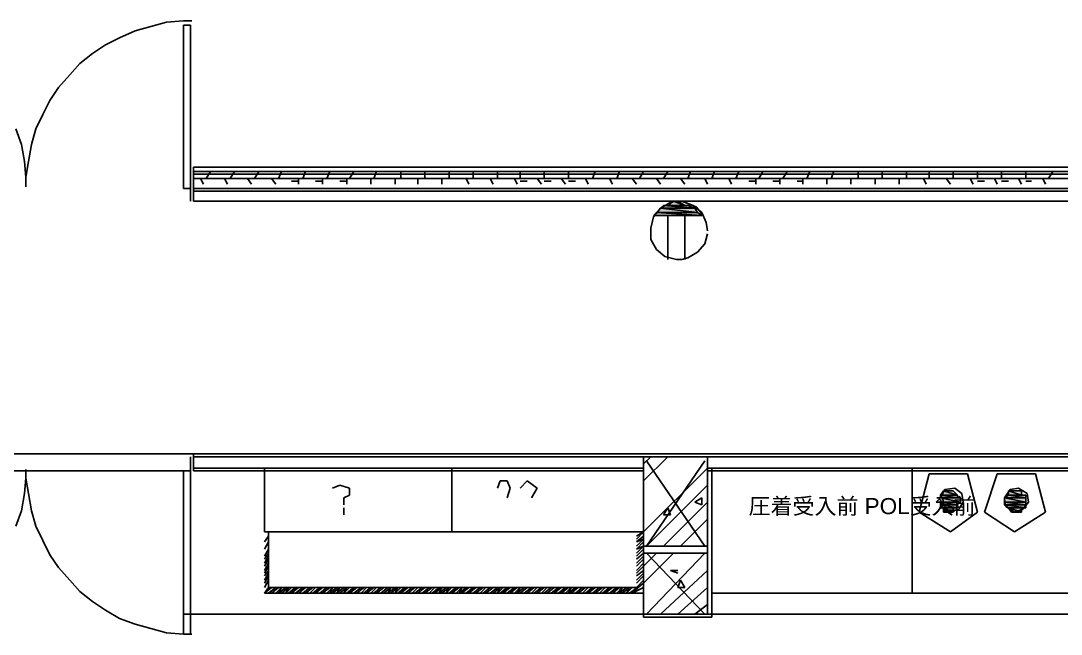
# Model space of a CAD drawing. Header units: millimetres. Extents: x 5 to 415, y 48 to 251.
# Drawn here: x 215.06 to 227.98, y 101.23 to 108.85 of the extents above; entities that cross this region are included whole.
import ezdxf

# ---------------------------------------------------------------- set-up
doc = ezdxf.new("R2010")
doc.units = ezdxf.units.MM
for name, color, linetype in [('H', 7, 'Continuous'), ('P', 7, 'Continuous'), ('T', 7, 'Continuous')]:
    doc.layers.add(name, color=color, linetype=linetype)

msp = doc.modelspace()

# ---------------------------------------------------------------- hatches: boundary and pattern name
at = {"layer": 'H', "linetype": 'Continuous'}
for points in [[(222.92, 106.433), (222.973, 106.468), (223.485, 106.468), (223.52, 106.433), (222.92, 106.433)], [(222.973, 106.468), (223.008, 106.504), (223.432, 106.504), (223.485, 106.468), (222.973, 106.468)], [(223.008, 106.504), (223.044, 106.557), (223.344, 106.557), (223.432, 106.504), (223.008, 106.504)], [(223.097, 106.557), (223.185, 106.592), (223.22, 106.592), (223.308, 106.557), (223.097, 106.557)], [(226.483, 102.958), (226.519, 102.993), (226.66, 102.993), (226.695, 102.958), (226.483, 102.958)], [(227.33, 102.958), (227.33, 102.993), (227.506, 102.993), (227.506, 102.958), (227.33, 102.958)], [(226.448, 102.87), (226.483, 102.923), (226.73, 102.923), (226.73, 102.87), (226.448, 102.87)], [(226.483, 102.923), (226.483, 102.958), (226.695, 102.958), (226.695, 102.923), (226.483, 102.923)], [(226.483, 102.835), (226.483, 102.87), (226.73, 102.87), (226.695, 102.835), (226.483, 102.835)], [(227.277, 102.923), (227.33, 102.958), (227.542, 102.958), (227.542, 102.923), (227.277, 102.923)], [(227.277, 102.87), (227.277, 102.923), (227.542, 102.923), (227.542, 102.87), (227.277, 102.87)], [(227.277, 102.835), (227.277, 102.87), (227.542, 102.87), (227.542, 102.835), (227.277, 102.835)], [(226.483, 102.782), (226.483, 102.835), (226.695, 102.835), (226.695, 102.782), (226.483, 102.782)], [(226.519, 102.747), (226.519, 102.782), (226.66, 102.782), (226.66, 102.747), (226.519, 102.747)], [(227.33, 102.782), (227.277, 102.835), (227.542, 102.835), (227.542, 102.782), (227.33, 102.782)], [(227.365, 102.747), (227.33, 102.782), (227.506, 102.782), (227.506, 102.747), (227.365, 102.747)]]:
    msp.add_hatch(color=256, dxfattribs=at).paths.add_polyline_path(points)

# ---------------------------------------------------------------- linework, layer by layer
at = {"layer": 'P'}
for points in [[(216.87, 108.832), (216.676, 108.779)], [(217.082, 108.85), (216.87, 108.832)], [(217.188, 108.85), (217.082, 108.85)], [(217.082, 108.797), (217.17, 108.797)], [(217.082, 106.768), (217.082, 108.797)], [(217.082, 106.768), (217.082, 108.797)], [(217.082, 108.797), (217.17, 108.797)], [(217.17, 108.797), (217.17, 106.768)], [(217.17, 108.797), (217.17, 106.768)], [(216.482, 108.726), (216.288, 108.638)], [(216.676, 108.779), (216.482, 108.726)], [(216.112, 108.55), (215.953, 108.444)], [(216.288, 108.638), (216.112, 108.55)], [(215.953, 108.444), (215.794, 108.32)], [(215.794, 108.32), (215.671, 108.179)], [(215.671, 108.179), (215.53, 108.021)], [(215.53, 108.021), (215.424, 107.862)], [(215.424, 107.862), (215.336, 107.685)], [(215.336, 107.685), (215.247, 107.509)], [(215.071, 107.315), (215, 107.509)], [(215.247, 107.509), (215.194, 107.315)], [(215.106, 107.103), (215.071, 107.315)], [(215.194, 107.315), (215.159, 107.103)], [(215.124, 106.909), (215.106, 107.103)], [(215.159, 107.103), (215.124, 106.909)], [(263.772, 107.033), (217.205, 107.033)], [(217.205, 107.033), (217.205, 106.609)], [(215.124, 106.786), (215.124, 106.909)], [(215.124, 106.909), (215.124, 106.786)], [(263.772, 106.98), (217.205, 106.98)], [(263.772, 106.98), (217.205, 106.98)], [(263.772, 106.945), (217.205, 106.945)], [(263.772, 106.892), (217.205, 106.892)], [(217.329, 106.821), (217.293, 106.892)], [(217.364, 106.892), (217.417, 106.98)], [(217.629, 106.821), (217.593, 106.892)], [(217.664, 106.892), (217.717, 106.98)], [(217.928, 106.821), (217.876, 106.892)], [(217.964, 106.892), (218.017, 106.98)], [(218.228, 106.821), (218.175, 106.892)], [(218.264, 106.892), (218.299, 106.98)], [(218.422, 106.98), (218.511, 106.98)], [(218.422, 106.856), (218.511, 106.856)], [(218.511, 106.821), (218.511, 106.892)], [(218.563, 106.892), (218.599, 106.98)], [(218.722, 106.98), (218.81, 106.98)], [(218.722, 106.856), (218.81, 106.856)], [(218.81, 106.821), (218.81, 106.892)], [(218.863, 106.892), (218.899, 106.98)], [(219.022, 106.98), (219.11, 106.98)], [(219.022, 106.856), (219.11, 106.856)], [(219.11, 106.821), (219.11, 106.892)], [(219.146, 106.892), (219.198, 106.98)], [(219.41, 106.821), (219.41, 106.892)], [(219.445, 106.892), (219.481, 106.98)], [(219.71, 106.821), (219.71, 106.892)], [(219.781, 106.892), (219.781, 106.98)], [(219.992, 106.821), (219.992, 106.892)], [(220.08, 106.892), (220.08, 106.98)], [(220.292, 106.821), (220.292, 106.892)], [(220.38, 106.892), (220.38, 106.98)], [(220.627, 106.821), (220.592, 106.892)], [(220.68, 106.892), (220.68, 106.98)], [(220.927, 106.821), (220.892, 106.892)], [(220.98, 106.892), (220.98, 106.98)], [(221.227, 106.821), (221.192, 106.892)], [(221.262, 106.98), (221.35, 106.98)], [(221.262, 106.892), (221.262, 106.98)], [(221.262, 106.856), (221.35, 106.856)], [(221.527, 106.821), (221.474, 106.892)], [(221.562, 106.98), (221.65, 106.98)], [(221.562, 106.892), (221.562, 106.98)], [(221.562, 106.856), (221.65, 106.856)], [(221.827, 106.821), (221.774, 106.892)], [(221.862, 106.98), (221.95, 106.98)], [(221.862, 106.892), (221.862, 106.98)], [(221.862, 106.856), (221.95, 106.856)], [(222.109, 106.821), (222.074, 106.892)], [(222.162, 106.892), (222.197, 106.98)], [(222.409, 106.821), (222.373, 106.892)], [(222.462, 106.892), (222.497, 106.98)], [(222.709, 106.821), (222.656, 106.892)], [(222.744, 106.892), (222.797, 106.98)], [(223.008, 106.821), (222.956, 106.892)], [(223.044, 106.892), (223.097, 106.98)], [(223.308, 106.821), (223.255, 106.892)], [(223.344, 106.892), (223.379, 106.98)], [(223.591, 106.821), (223.555, 106.892)], [(223.643, 106.892), (223.679, 106.98)], [(223.89, 106.821), (223.855, 106.892)], [(223.943, 106.892), (223.979, 106.98)], [(224.102, 106.98), (224.19, 106.98)], [(224.102, 106.856), (224.19, 106.856)], [(224.19, 106.821), (224.19, 106.892)], [(224.226, 106.892), (224.278, 106.98)], [(224.402, 106.98), (224.49, 106.98)], [(224.402, 106.856), (224.49, 106.856)], [(224.49, 106.821), (224.49, 106.892)], [(224.525, 106.892), (224.578, 106.98)], [(224.702, 106.98), (224.772, 106.98)], [(224.702, 106.856), (224.772, 106.856)], [(224.772, 106.821), (224.772, 106.892)], [(224.825, 106.892), (224.861, 106.98)], [(225.072, 106.821), (225.072, 106.892)], [(225.125, 106.892), (225.16, 106.98)], [(225.372, 106.821), (225.372, 106.892)], [(225.46, 106.892), (225.46, 106.98)], [(225.672, 106.821), (225.672, 106.892)], [(225.76, 106.892), (225.76, 106.98)], [(225.972, 106.821), (225.972, 106.892)], [(226.06, 106.892), (226.06, 106.98)], [(226.307, 106.821), (226.272, 106.892)], [(226.342, 106.892), (226.342, 106.98)], [(226.607, 106.821), (226.554, 106.892)], [(226.642, 106.892), (226.642, 106.98)], [(226.889, 106.821), (226.854, 106.892)], [(226.942, 106.98), (227.03, 106.98)], [(226.942, 106.892), (226.942, 106.98)], [(226.942, 106.856), (227.03, 106.856)], [(227.189, 106.821), (227.154, 106.892)], [(227.242, 106.98), (227.33, 106.98)], [(227.242, 106.892), (227.242, 106.98)], [(227.242, 106.856), (227.33, 106.856)], [(227.489, 106.821), (227.453, 106.892)], [(227.542, 106.98), (227.612, 106.98)], [(227.542, 106.892), (227.542, 106.98)], [(227.542, 106.856), (227.612, 106.856)], [(227.789, 106.821), (227.753, 106.892)], [(227.824, 106.892), (227.877, 106.98)], [(217.17, 106.768), (217.082, 106.768)], [(217.17, 106.768), (217.082, 106.768)], [(217.17, 106.609), (217.17, 106.768)], [(217.205, 106.768), (263.772, 106.768)], [(217.205, 106.768), (217.205, 106.609)], [(217.205, 106.609), (217.205, 106.768)], [(263.772, 106.733), (217.205, 106.733)], [(217.205, 106.733), (217.205, 106.609)], [(217.205, 106.733), (217.205, 106.609)], [(218.422, 106.768), (218.511, 106.768)], [(218.722, 106.768), (218.81, 106.768)], [(219.022, 106.768), (219.11, 106.768)], [(221.262, 106.768), (221.35, 106.768)], [(221.562, 106.768), (221.65, 106.768)], [(221.862, 106.768), (221.95, 106.768)], [(224.102, 106.768), (224.19, 106.768)], [(224.402, 106.768), (224.49, 106.768)], [(224.702, 106.768), (224.772, 106.768)], [(226.942, 106.768), (227.03, 106.768)], [(227.242, 106.768), (227.33, 106.768)], [(227.542, 106.768), (227.612, 106.768)], [(217.205, 106.609), (263.772, 106.609)], [(263.772, 106.609), (217.205, 106.609)], [(217.205, 106.609), (263.772, 106.609)], [(223.097, 106.557), (223.167, 106.609)], [(223.185, 106.609), (223.097, 106.574)], [(223.203, 106.609), (223.132, 106.592)], [(223.203, 106.609), (223.132, 106.592)], [(223.167, 106.609), (223.308, 106.557)], [(223.273, 106.609), (223.185, 106.609)], [(223.273, 106.609), (223.203, 106.609)], [(223.273, 106.609), (223.203, 106.609)], [(223.22, 106.609), (223.308, 106.557)], [(223.308, 106.557), (223.22, 106.609)], [(223.414, 106.557), (223.273, 106.609)], [(223.414, 106.557), (223.273, 106.609)], [(223.361, 106.574), (223.273, 106.609)], [(223.008, 106.521), (222.92, 106.415)], [(223.008, 106.521), (222.92, 106.415)], [(222.92, 106.433), (222.956, 106.468)], [(223.026, 106.539), (222.956, 106.468)], [(222.956, 106.468), (223.008, 106.521)], [(223.467, 106.468), (222.956, 106.468)], [(223.467, 106.468), (222.956, 106.468)], [(222.956, 106.468), (223.52, 106.433)], [(222.956, 106.468), (223.52, 106.433)], [(223.132, 106.592), (223.008, 106.521)], [(223.132, 106.592), (223.008, 106.521)], [(223.008, 106.521), (223.044, 106.557)], [(223.432, 106.521), (223.008, 106.521)], [(223.432, 106.521), (223.008, 106.521)], [(223.008, 106.521), (223.467, 106.468)], [(223.008, 106.521), (223.467, 106.468)], [(223.097, 106.574), (223.026, 106.539)], [(223.344, 106.557), (223.044, 106.557)], [(223.044, 106.557), (223.097, 106.557)], [(223.344, 106.557), (223.044, 106.557)], [(223.044, 106.557), (223.432, 106.521)], [(223.044, 106.557), (223.432, 106.521)], [(223.308, 106.557), (223.097, 106.557)], [(223.308, 106.557), (223.097, 106.557)], [(223.097, 106.557), (223.344, 106.557)], [(223.097, 106.557), (223.344, 106.557)], [(223.344, 106.557), (223.308, 106.557)], [(223.432, 106.521), (223.344, 106.557)], [(223.449, 106.539), (223.361, 106.574)], [(223.52, 106.468), (223.414, 106.557)], [(223.52, 106.468), (223.414, 106.557)], [(223.467, 106.468), (223.432, 106.521)], [(223.538, 106.433), (223.449, 106.539)], [(223.52, 106.433), (223.467, 106.468)], [(223.573, 106.345), (223.52, 106.468)], [(223.573, 106.345), (223.52, 106.468)], [(222.92, 106.415), (222.885, 106.274)], [(222.92, 106.415), (222.885, 106.274)], [(223.52, 106.433), (222.92, 106.433)], [(222.92, 106.433), (223.52, 106.433)], [(223.097, 105.886), (223.097, 106.433)], [(223.308, 105.886), (223.308, 106.433)], [(223.591, 106.239), (223.573, 106.345)], [(223.591, 106.239), (223.573, 106.345)], [(222.885, 106.274), (222.885, 106.204)], [(222.885, 106.274), (222.885, 106.204)], [(222.885, 106.204), (222.885, 106.133)], [(222.885, 106.204), (222.885, 106.133)], [(222.885, 106.133), (222.956, 106.01)], [(222.885, 106.133), (222.956, 106.01)], [(223.467, 105.974), (223.555, 106.08)], [(223.467, 105.974), (223.555, 106.08)], [(223.555, 106.08), (223.591, 106.204)], [(223.555, 106.08), (223.591, 106.204)], [(222.956, 106.01), (223.061, 105.922)], [(222.956, 106.01), (223.061, 105.922)], [(223.344, 105.904), (223.467, 105.974)], [(223.344, 105.904), (223.467, 105.974)], [(223.061, 105.922), (223.203, 105.886)], [(223.061, 105.922), (223.203, 105.886)], [(223.203, 105.886), (223.273, 105.886)], [(223.203, 105.886), (223.273, 105.886)], [(223.273, 105.886), (223.344, 105.904)], [(223.273, 105.886), (223.344, 105.904)], [(213.007, 103.47), (217.205, 103.47)], [(217.17, 103.434), (217.17, 103.258)], [(222.797, 103.47), (217.205, 103.47)], [(217.205, 103.47), (217.205, 103.258)], [(222.797, 103.434), (217.205, 103.434)], [(217.205, 103.258), (217.205, 103.434)], [(217.205, 103.293), (217.205, 103.434)], [(217.205, 103.293), (217.205, 103.434)], [(222.797, 103.47), (223.591, 103.47)], [(222.797, 103.346), (222.885, 103.434)], [(222.797, 103.135), (223.097, 103.434)], [(223.591, 103.434), (222.797, 103.434)], [(222.797, 103.434), (222.797, 102.323)], [(222.797, 103.293), (222.797, 103.434)], [(222.832, 103.382), (223.555, 102.323)], [(223.555, 103.382), (222.832, 102.323)], [(235.955, 103.47), (223.591, 103.47)], [(223.591, 102.323), (223.591, 103.434)], [(223.591, 103.434), (223.591, 103.293)], [(235.955, 103.434), (223.591, 103.434)], [(217.082, 103.258), (213.007, 103.258)], [(215.124, 103.17), (215.124, 103.276)], [(215.124, 103.276), (215.124, 103.17)], [(217.17, 103.258), (217.082, 103.258)], [(217.082, 103.258), (217.082, 101.23)], [(217.082, 103.258), (217.082, 101.23)], [(217.17, 103.258), (217.082, 103.258)], [(217.17, 101.23), (217.17, 103.258)], [(217.17, 101.23), (217.17, 103.258)], [(217.205, 103.293), (222.797, 103.293)], [(217.205, 103.258), (222.797, 103.258)], [(218.087, 103.293), (218.087, 102.5)], [(220.416, 102.5), (220.416, 103.293)], [(220.416, 103.293), (220.416, 102.5)], [(222.797, 102.5), (223.591, 103.293)], [(222.797, 102.5), (222.797, 103.293)], [(222.797, 101.441), (222.797, 103.258)], [(235.955, 103.293), (223.591, 103.293)], [(223.591, 103.258), (235.955, 103.258)], [(223.643, 101.741), (223.643, 103.293)], [(228.635, 103.293), (223.643, 103.293)], [(223.643, 103.258), (223.643, 101.441)], [(226.131, 101.741), (226.131, 103.293)], [(226.131, 103.293), (226.131, 101.741)], [(226.131, 101.741), (226.131, 103.293)], [(215.106, 102.976), (215.124, 103.17)], [(215.124, 103.17), (215.159, 102.976)], [(220.98, 103.046), (221.015, 103.135)], [(221.015, 103.135), (221.103, 103.135)], [(221.103, 103.135), (221.139, 103.046)], [(221.262, 103.046), (221.35, 103.135)], [(221.35, 103.135), (221.474, 103.046)], [(226.342, 103.223), (226.219, 102.747)], [(226.818, 103.223), (226.342, 103.223)], [(226.942, 102.747), (226.818, 103.223)], [(227.189, 103.223), (227.03, 102.747)], [(227.665, 103.223), (227.189, 103.223)], [(227.789, 102.747), (227.665, 103.223)], [(218.934, 103.046), (219.022, 103.082)], [(219.022, 103.082), (219.146, 103.046)], [(219.146, 103.046), (219.146, 102.958)], [(221.139, 103.046), (221.103, 102.923)], [(221.474, 103.046), (221.403, 102.923)], [(222.832, 102.323), (223.591, 103.082)], [(226.536, 103.029), (226.483, 102.923)], [(226.519, 103.011), (226.483, 102.958)], [(226.695, 102.958), (226.519, 103.011)], [(226.695, 102.958), (226.519, 103.011)], [(226.519, 103.011), (226.642, 103.011)], [(226.519, 103.011), (226.642, 103.011)], [(226.642, 103.011), (226.519, 103.011)], [(226.519, 103.011), (226.519, 103.011)], [(226.642, 103.011), (226.519, 103.011)], [(226.519, 103.011), (226.519, 103.011)], [(226.519, 103.011), (226.642, 103.011)], [(226.519, 103.011), (226.642, 103.011)], [(226.554, 103.011), (226.519, 103.011)], [(226.66, 103.046), (226.536, 103.029)], [(226.642, 103.011), (226.554, 103.011)], [(226.642, 103.011), (226.554, 103.011)], [(226.554, 103.011), (226.607, 103.011)], [(226.554, 103.011), (226.554, 103.011)], [(226.554, 103.011), (226.554, 103.011)], [(226.607, 103.011), (226.554, 103.011)], [(226.554, 103.011), (226.607, 103.011)], [(226.607, 103.011), (226.642, 103.011)], [(226.642, 103.011), (226.695, 102.958)], [(226.748, 102.976), (226.66, 103.046)], [(227.348, 103.029), (227.277, 102.923)], [(227.489, 102.958), (227.33, 103.011)], [(227.33, 103.011), (227.33, 102.958)], [(227.489, 102.958), (227.33, 103.011)], [(227.33, 103.011), (227.489, 103.011)], [(227.489, 103.011), (227.33, 103.011)], [(227.33, 103.011), (227.365, 103.011)], [(227.453, 103.046), (227.348, 103.029)], [(227.365, 103.011), (227.489, 103.011)], [(227.489, 103.011), (227.365, 103.011)], [(227.365, 103.011), (227.489, 103.011)], [(227.365, 103.011), (227.489, 103.011)], [(227.489, 103.011), (227.365, 103.011)], [(227.365, 103.011), (227.365, 103.011)], [(227.489, 103.011), (227.365, 103.011)], [(227.365, 103.011), (227.453, 103.011)], [(227.401, 103.011), (227.365, 103.011)], [(227.365, 103.011), (227.401, 103.011)], [(227.401, 103.011), (227.453, 103.011)], [(227.453, 103.011), (227.401, 103.011)], [(227.559, 102.976), (227.453, 103.046)], [(227.453, 103.011), (227.489, 103.011)], [(227.489, 103.011), (227.489, 102.958)], [(215.071, 102.764), (215.106, 102.976)], [(215.159, 102.976), (215.194, 102.764)], [(219.146, 102.958), (219.075, 102.923)], [(219.075, 102.923), (219.075, 102.835)], [(223.044, 102.323), (223.591, 102.87)], [(223.52, 102.923), (223.432, 102.87)], [(223.432, 102.87), (223.52, 102.835)], [(223.52, 102.835), (223.52, 102.923)], [(226.483, 102.923), (226.43, 102.87)], [(226.43, 102.87), (226.73, 102.87)], [(226.73, 102.87), (226.43, 102.87)], [(226.43, 102.87), (226.73, 102.87)], [(226.483, 102.87), (226.43, 102.87)], [(226.43, 102.87), (226.73, 102.87)], [(226.695, 102.923), (226.483, 102.958)], [(226.483, 102.958), (226.483, 102.923)], [(226.695, 102.923), (226.483, 102.958)], [(226.483, 102.958), (226.695, 102.958)], [(226.483, 102.958), (226.695, 102.958)], [(226.695, 102.958), (226.483, 102.958)], [(226.483, 102.958), (226.483, 102.958)], [(226.695, 102.958), (226.483, 102.958)], [(226.483, 102.958), (226.483, 102.958)], [(226.483, 102.958), (226.695, 102.958)], [(226.483, 102.958), (226.695, 102.958)], [(226.73, 102.87), (226.483, 102.923)], [(226.73, 102.87), (226.483, 102.923)], [(226.483, 102.923), (226.73, 102.923)], [(226.483, 102.923), (226.73, 102.923)], [(226.695, 102.923), (226.483, 102.923)], [(226.73, 102.923), (226.483, 102.923)], [(226.483, 102.923), (226.483, 102.923)], [(226.483, 102.923), (226.73, 102.923)], [(226.483, 102.923), (226.695, 102.923)], [(226.483, 102.905), (226.501, 102.817)], [(226.695, 102.835), (226.483, 102.87)], [(226.483, 102.87), (226.483, 102.835)], [(226.695, 102.835), (226.483, 102.87)], [(226.483, 102.87), (226.73, 102.87)], [(226.73, 102.87), (226.483, 102.87)], [(226.695, 102.958), (226.695, 102.923)], [(226.73, 102.923), (226.695, 102.923)], [(226.73, 102.87), (226.695, 102.835)], [(226.713, 102.782), (226.766, 102.87)], [(226.73, 102.923), (226.73, 102.87)], [(226.766, 102.87), (226.748, 102.976)], [(227.33, 102.958), (227.277, 102.923)], [(227.542, 102.87), (227.277, 102.923)], [(227.277, 102.923), (227.277, 102.87)], [(227.542, 102.87), (227.277, 102.923)], [(227.277, 102.923), (227.542, 102.923)], [(227.277, 102.923), (227.542, 102.923)], [(227.542, 102.923), (227.277, 102.923)], [(227.277, 102.923), (227.277, 102.923)], [(227.542, 102.923), (227.277, 102.923)], [(227.277, 102.923), (227.277, 102.923)], [(227.277, 102.923), (227.542, 102.923)], [(227.277, 102.923), (227.542, 102.923)], [(227.277, 102.905), (227.295, 102.817)], [(227.542, 102.835), (227.277, 102.87)], [(227.277, 102.87), (227.277, 102.835)], [(227.542, 102.835), (227.277, 102.87)], [(227.277, 102.87), (227.542, 102.87)], [(227.277, 102.87), (227.542, 102.87)], [(227.542, 102.87), (227.277, 102.87)], [(227.277, 102.87), (227.277, 102.87)], [(227.542, 102.87), (227.277, 102.87)], [(227.277, 102.87), (227.277, 102.87)], [(227.277, 102.87), (227.542, 102.87)], [(227.277, 102.87), (227.542, 102.87)], [(227.542, 102.923), (227.33, 102.958)], [(227.542, 102.923), (227.33, 102.958)], [(227.33, 102.958), (227.542, 102.958)], [(227.33, 102.958), (227.542, 102.958)], [(227.489, 102.958), (227.33, 102.958)], [(227.542, 102.958), (227.33, 102.958)], [(227.33, 102.958), (227.33, 102.958)], [(227.33, 102.958), (227.542, 102.958)], [(227.33, 102.958), (227.489, 102.958)], [(227.542, 102.958), (227.489, 102.958)], [(227.506, 102.782), (227.577, 102.87)], [(227.542, 102.958), (227.542, 102.923)], [(227.542, 102.923), (227.542, 102.87)], [(227.542, 102.87), (227.542, 102.835)], [(227.577, 102.87), (227.559, 102.976)], [(215, 102.57), (215.071, 102.764)], [(215.194, 102.764), (215.247, 102.57)], [(219.075, 102.799), (219.075, 102.711)], [(223.097, 102.799), (223.044, 102.711)], [(223.132, 102.711), (223.097, 102.799)], [(226.219, 102.747), (226.607, 102.5)], [(226.695, 102.799), (226.483, 102.835)], [(226.483, 102.835), (226.483, 102.799)], [(226.695, 102.799), (226.483, 102.835)], [(226.483, 102.835), (226.695, 102.835)], [(226.483, 102.835), (226.695, 102.835)], [(226.642, 102.799), (226.483, 102.799)], [(226.483, 102.799), (226.519, 102.799)], [(226.642, 102.799), (226.483, 102.799)], [(226.483, 102.799), (226.695, 102.799)], [(226.483, 102.799), (226.695, 102.799)], [(226.695, 102.799), (226.483, 102.799)], [(226.483, 102.799), (226.483, 102.799)], [(226.695, 102.799), (226.483, 102.799)], [(226.483, 102.799), (226.483, 102.799)], [(226.483, 102.799), (226.695, 102.799)], [(226.483, 102.799), (226.695, 102.799)], [(226.501, 102.817), (226.589, 102.747)], [(226.642, 102.747), (226.519, 102.799)], [(226.519, 102.799), (226.519, 102.747)], [(226.642, 102.747), (226.519, 102.799)], [(226.519, 102.799), (226.642, 102.799)], [(226.519, 102.799), (226.642, 102.799)], [(226.554, 102.747), (226.519, 102.747)], [(226.519, 102.747), (226.554, 102.747)], [(226.607, 102.747), (226.519, 102.747)], [(226.519, 102.747), (226.642, 102.747)], [(226.519, 102.747), (226.642, 102.747)], [(226.607, 102.747), (226.554, 102.747)], [(226.554, 102.747), (226.607, 102.747)], [(226.554, 102.747), (226.607, 102.747)], [(226.607, 102.747), (226.554, 102.747)], [(226.589, 102.747), (226.713, 102.782)], [(226.607, 102.5), (226.942, 102.747)], [(226.642, 102.747), (226.607, 102.747)], [(226.642, 102.799), (226.642, 102.747)], [(226.695, 102.799), (226.642, 102.799)], [(226.695, 102.835), (226.695, 102.799)], [(227.03, 102.747), (227.401, 102.5)], [(227.542, 102.799), (227.277, 102.835)], [(227.277, 102.835), (227.33, 102.799)], [(227.542, 102.799), (227.277, 102.835)], [(227.277, 102.835), (227.542, 102.835)], [(227.277, 102.835), (227.542, 102.835)], [(227.295, 102.817), (227.401, 102.747)], [(227.489, 102.747), (227.33, 102.799)], [(227.33, 102.799), (227.365, 102.747)], [(227.489, 102.747), (227.33, 102.799)], [(227.33, 102.799), (227.489, 102.799)], [(227.33, 102.799), (227.489, 102.799)], [(227.489, 102.799), (227.33, 102.799)], [(227.33, 102.799), (227.33, 102.799)], [(227.489, 102.799), (227.33, 102.799)], [(227.33, 102.799), (227.33, 102.799)], [(227.33, 102.799), (227.489, 102.799)], [(227.33, 102.799), (227.489, 102.799)], [(227.489, 102.799), (227.33, 102.799)], [(227.33, 102.799), (227.33, 102.799)], [(227.489, 102.799), (227.33, 102.799)], [(227.33, 102.799), (227.542, 102.799)], [(227.33, 102.799), (227.542, 102.799)], [(227.365, 102.747), (227.365, 102.747)], [(227.365, 102.747), (227.365, 102.747)], [(227.365, 102.747), (227.453, 102.747)], [(227.489, 102.747), (227.365, 102.747)], [(227.453, 102.747), (227.365, 102.747)], [(227.365, 102.747), (227.365, 102.747)], [(227.365, 102.747), (227.453, 102.747)], [(227.365, 102.747), (227.489, 102.747)], [(227.401, 102.747), (227.506, 102.782)], [(227.401, 102.5), (227.789, 102.747)], [(227.401, 102.747), (227.453, 102.747)], [(227.453, 102.747), (227.401, 102.747)], [(227.453, 102.747), (227.489, 102.747)], [(227.489, 102.799), (227.489, 102.747)], [(227.542, 102.799), (227.489, 102.799)], [(227.542, 102.835), (227.542, 102.799)], [(223.044, 102.711), (223.132, 102.711)], [(223.255, 102.323), (223.591, 102.658)], [(215.247, 102.57), (215.336, 102.394)], [(218.087, 102.5), (220.416, 102.5)], [(218.14, 101.812), (218.14, 102.5)], [(220.416, 102.5), (222.797, 102.5)], [(222.797, 102.5), (222.709, 102.411)], [(222.797, 102.5), (222.709, 102.447)], [(215.336, 102.394), (215.424, 102.217)], [(218.087, 102.376), (218.14, 102.447)], [(218.087, 102.288), (218.14, 102.376)], [(222.797, 102.447), (222.709, 102.376)], [(222.797, 102.411), (222.709, 102.323)], [(222.797, 102.411), (222.709, 102.376)], [(222.797, 102.376), (222.709, 102.288)], [(215.424, 102.217), (215.53, 102.059)], [(218.087, 102.2), (218.14, 102.288)], [(218.14, 102.235), (218.087, 102.164)], [(222.797, 102.323), (222.709, 102.235)], [(222.797, 102.323), (222.709, 102.288)], [(222.797, 102.288), (222.709, 102.2)], [(222.797, 102.235), (222.709, 102.164)], [(222.797, 102.235), (222.709, 102.164)], [(222.797, 102.323), (222.797, 102.235)], [(222.797, 102.323), (223.591, 102.323)], [(222.797, 102.076), (222.956, 102.235)], [(222.797, 101.865), (223.167, 102.235)], [(223.591, 102.235), (222.797, 102.235)], [(222.797, 102.235), (222.797, 101.477)], [(222.832, 102.235), (223.555, 101.477)], [(223.555, 102.235), (222.832, 101.477)], [(223.591, 102.235), (223.591, 102.323)], [(223.591, 101.477), (223.591, 102.235)], [(218.14, 102.2), (218.087, 102.112)], [(218.087, 102.112), (218.14, 102.2)], [(218.14, 102.164), (218.087, 102.076)], [(218.14, 102.112), (218.087, 102.023)], [(218.087, 102.023), (218.14, 102.112)], [(218.14, 102.076), (218.087, 101.988)], [(222.797, 102.2), (222.709, 102.112)], [(222.797, 102.164), (222.709, 102.076)], [(222.797, 102.164), (222.709, 102.076)], [(222.797, 102.112), (222.709, 102.023)], [(222.797, 102.076), (222.709, 101.988)], [(222.797, 102.076), (222.709, 101.988)], [(215.53, 102.059), (215.671, 101.9)], [(218.14, 102.023), (218.087, 101.953)], [(218.087, 101.953), (218.14, 102.023)], [(218.14, 101.988), (218.087, 101.9)], [(218.14, 101.953), (218.087, 101.865)], [(218.087, 101.865), (218.14, 101.953)], [(222.797, 102.023), (222.709, 101.953)], [(222.797, 101.988), (222.709, 101.9)], [(222.797, 101.988), (222.709, 101.9)], [(222.797, 101.953), (222.709, 101.865)], [(223.008, 101.477), (223.591, 102.023)], [(223.22, 102.023), (223.132, 102.023)], [(223.132, 102.023), (223.22, 101.988)], [(215.671, 101.9), (215.794, 101.759)], [(218.14, 101.9), (218.087, 101.812)], [(222.797, 101.865), (222.62, 101.741)], [(222.656, 101.741), (222.797, 101.865)], [(222.797, 101.9), (222.709, 101.812)], [(223.255, 101.9), (223.22, 101.812)], [(223.308, 101.812), (223.255, 101.9)], [(215.794, 101.759), (215.953, 101.635)], [(218.175, 101.812), (218.087, 101.741)], [(218.087, 101.741), (218.14, 101.812)], [(222.797, 101.741), (218.087, 101.741)], [(222.709, 101.812), (218.14, 101.812)], [(218.228, 101.812), (218.14, 101.741)], [(218.14, 101.741), (218.228, 101.812)], [(218.264, 101.812), (218.175, 101.741)], [(218.299, 101.812), (218.228, 101.741)], [(218.352, 101.812), (218.264, 101.741)], [(218.264, 101.741), (218.299, 101.812)], [(218.387, 101.812), (218.299, 101.741)], [(218.422, 101.812), (218.352, 101.741)], [(218.352, 101.741), (218.387, 101.812)], [(218.475, 101.812), (218.387, 101.741)], [(218.511, 101.812), (218.422, 101.741)], [(218.422, 101.741), (218.475, 101.812)], [(218.563, 101.812), (218.475, 101.741)], [(218.599, 101.812), (218.511, 101.741)], [(218.511, 101.741), (218.599, 101.812)], [(218.652, 101.812), (218.563, 101.741)], [(218.687, 101.812), (218.599, 101.741)], [(218.599, 101.741), (218.687, 101.812)], [(218.722, 101.812), (218.652, 101.741)], [(218.775, 101.812), (218.687, 101.741)], [(218.687, 101.741), (218.775, 101.812)], [(218.81, 101.812), (218.722, 101.741)], [(218.863, 101.812), (218.775, 101.741)], [(218.775, 101.741), (218.863, 101.812)], [(218.899, 101.812), (218.81, 101.741)], [(218.934, 101.812), (218.863, 101.741)], [(218.987, 101.812), (218.899, 101.741)], [(218.899, 101.741), (218.934, 101.812)], [(219.022, 101.812), (218.934, 101.741)], [(219.075, 101.812), (218.987, 101.741)], [(218.987, 101.741), (219.022, 101.812)], [(219.11, 101.812), (219.022, 101.741)], [(219.146, 101.812), (219.075, 101.741)], [(219.075, 101.741), (219.11, 101.812)], [(219.198, 101.812), (219.11, 101.741)], [(219.234, 101.812), (219.146, 101.741)], [(219.146, 101.741), (219.198, 101.812)], [(219.287, 101.812), (219.198, 101.741)], [(219.322, 101.812), (219.234, 101.741)], [(219.234, 101.741), (219.322, 101.812)], [(219.357, 101.812), (219.287, 101.741)], [(219.41, 101.812), (219.322, 101.741)], [(219.322, 101.741), (219.41, 101.812)], [(219.445, 101.812), (219.357, 101.741)], [(219.481, 101.812), (219.41, 101.741)], [(219.41, 101.741), (219.481, 101.812)], [(219.534, 101.812), (219.445, 101.741)], [(219.569, 101.812), (219.481, 101.741)], [(219.481, 101.741), (219.569, 101.812)], [(219.622, 101.812), (219.534, 101.741)], [(219.657, 101.812), (219.569, 101.741)], [(219.71, 101.812), (219.622, 101.741)], [(219.622, 101.741), (219.657, 101.812)], [(219.745, 101.812), (219.657, 101.741)], [(219.781, 101.812), (219.71, 101.741)], [(219.71, 101.741), (219.745, 101.812)], [(219.833, 101.812), (219.745, 101.741)], [(219.869, 101.812), (219.781, 101.741)], [(219.781, 101.741), (219.833, 101.812)], [(219.922, 101.812), (219.833, 101.741)], [(219.957, 101.812), (219.869, 101.741)], [(219.869, 101.741), (219.957, 101.812)], [(219.992, 101.812), (219.922, 101.741)], [(220.045, 101.812), (219.957, 101.741)], [(219.957, 101.741), (220.045, 101.812)], [(220.08, 101.812), (219.992, 101.741)], [(220.133, 101.812), (220.045, 101.741)], [(220.045, 101.741), (220.133, 101.812)], [(220.169, 101.812), (220.08, 101.741)], [(220.204, 101.812), (220.133, 101.741)], [(220.133, 101.741), (220.204, 101.812)], [(220.257, 101.812), (220.169, 101.741)], [(220.292, 101.812), (220.204, 101.741)], [(220.345, 101.812), (220.257, 101.741)], [(220.257, 101.741), (220.292, 101.812)], [(220.38, 101.812), (220.292, 101.741)], [(220.416, 101.812), (220.345, 101.741)], [(220.345, 101.741), (220.38, 101.812)], [(220.468, 101.812), (220.38, 101.741)], [(220.504, 101.812), (220.416, 101.741)], [(220.416, 101.741), (220.468, 101.812)], [(220.539, 101.812), (220.468, 101.741)], [(220.592, 101.812), (220.504, 101.741)], [(220.504, 101.741), (220.539, 101.812)], [(220.627, 101.812), (220.539, 101.741)], [(220.68, 101.812), (220.592, 101.741)], [(220.592, 101.741), (220.68, 101.812)], [(220.715, 101.812), (220.627, 101.741)], [(220.768, 101.812), (220.68, 101.741)], [(220.68, 101.741), (220.768, 101.812)], [(220.804, 101.812), (220.715, 101.741)], [(220.839, 101.812), (220.768, 101.741)], [(220.768, 101.741), (220.839, 101.812)], [(220.892, 101.812), (220.804, 101.741)], [(220.927, 101.812), (220.839, 101.741)], [(220.839, 101.741), (220.927, 101.812)], [(220.98, 101.812), (220.892, 101.741)], [(221.015, 101.812), (220.927, 101.741)], [(221.051, 101.812), (220.98, 101.741)], [(220.98, 101.741), (221.015, 101.812)], [(221.103, 101.812), (221.015, 101.741)], [(221.139, 101.812), (221.051, 101.741)], [(221.051, 101.741), (221.103, 101.812)], [(221.192, 101.812), (221.103, 101.741)], [(221.227, 101.812), (221.139, 101.741)], [(221.139, 101.741), (221.192, 101.812)], [(221.262, 101.812), (221.192, 101.741)], [(221.315, 101.812), (221.227, 101.741)], [(221.227, 101.741), (221.262, 101.812)], [(221.35, 101.812), (221.262, 101.741)], [(221.403, 101.812), (221.315, 101.741)], [(221.315, 101.741), (221.403, 101.812)], [(221.439, 101.812), (221.35, 101.741)], [(221.474, 101.812), (221.403, 101.741)], [(221.403, 101.741), (221.474, 101.812)], [(221.527, 101.812), (221.439, 101.741)], [(221.562, 101.812), (221.474, 101.741)], [(221.474, 101.741), (221.562, 101.812)], [(221.597, 101.812), (221.527, 101.741)], [(221.65, 101.812), (221.562, 101.741)], [(221.562, 101.741), (221.65, 101.812)], [(221.686, 101.812), (221.597, 101.741)], [(221.738, 101.812), (221.65, 101.741)], [(221.774, 101.812), (221.686, 101.741)], [(221.686, 101.741), (221.738, 101.812)], [(221.827, 101.812), (221.738, 101.741)], [(221.862, 101.812), (221.774, 101.741)], [(221.774, 101.741), (221.827, 101.812)], [(221.897, 101.812), (221.827, 101.741)], [(221.95, 101.812), (221.862, 101.741)], [(221.862, 101.741), (221.897, 101.812)], [(221.985, 101.812), (221.897, 101.741)], [(222.038, 101.812), (221.95, 101.741)], [(222.038, 101.812), (221.95, 101.741)], [(222.074, 101.812), (221.985, 101.741)], [(222.109, 101.812), (222.038, 101.741)], [(222.109, 101.812), (222.038, 101.741)], [(222.162, 101.812), (222.074, 101.741)], [(222.197, 101.812), (222.109, 101.741)], [(222.197, 101.812), (222.109, 101.741)], [(222.25, 101.812), (222.162, 101.741)], [(222.285, 101.812), (222.197, 101.741)], [(222.285, 101.812), (222.197, 101.741)], [(222.321, 101.812), (222.25, 101.741)], [(222.373, 101.812), (222.285, 101.741)], [(222.409, 101.812), (222.321, 101.741)], [(222.373, 101.812), (222.321, 101.741)], [(222.462, 101.812), (222.373, 101.741)], [(222.497, 101.812), (222.409, 101.741)], [(222.462, 101.812), (222.409, 101.741)], [(222.532, 101.812), (222.462, 101.741)], [(222.585, 101.812), (222.497, 101.741)], [(222.532, 101.812), (222.497, 101.741)], [(222.62, 101.812), (222.532, 101.741)], [(222.656, 101.812), (222.585, 101.741)], [(222.62, 101.812), (222.585, 101.741)], [(222.797, 101.812), (222.656, 101.741)], [(222.797, 101.741), (222.709, 101.741)], [(223.22, 101.477), (223.591, 101.812)], [(223.22, 101.812), (223.308, 101.812)], [(226.131, 101.741), (223.643, 101.741)], [(228.635, 101.741), (226.131, 101.741)], [(215.953, 101.635), (216.112, 101.529)], [(223.432, 101.477), (223.591, 101.6)], [(216.112, 101.529), (216.288, 101.424)], [(240.912, 101.477), (217.082, 101.477)], [(222.797, 101.477), (223.591, 101.477)], [(223.643, 101.441), (222.797, 101.441)], [(216.288, 101.424), (216.482, 101.353)], [(216.482, 101.353), (216.676, 101.3)], [(216.676, 101.3), (216.87, 101.247)], [(216.87, 101.247), (217.082, 101.23)], [(217.082, 101.23), (217.188, 101.23)], [(217.082, 101.23), (217.17, 101.23)], [(217.082, 101.23), (217.17, 101.23)]]:
    msp.add_lwpolyline(points, dxfattribs=at)

# ---------------------------------------------------------------- texts
at = {"layer": 'T', "insert": (224.1, 102.7), "char_height": 0.2, "attachment_point": 7}
msp.add_mtext('{\\fArial|b0|i0|c0|p18;圧着受入前 POL受入前}', dxfattribs=at)

doc.saveas('drawing.dxf')
